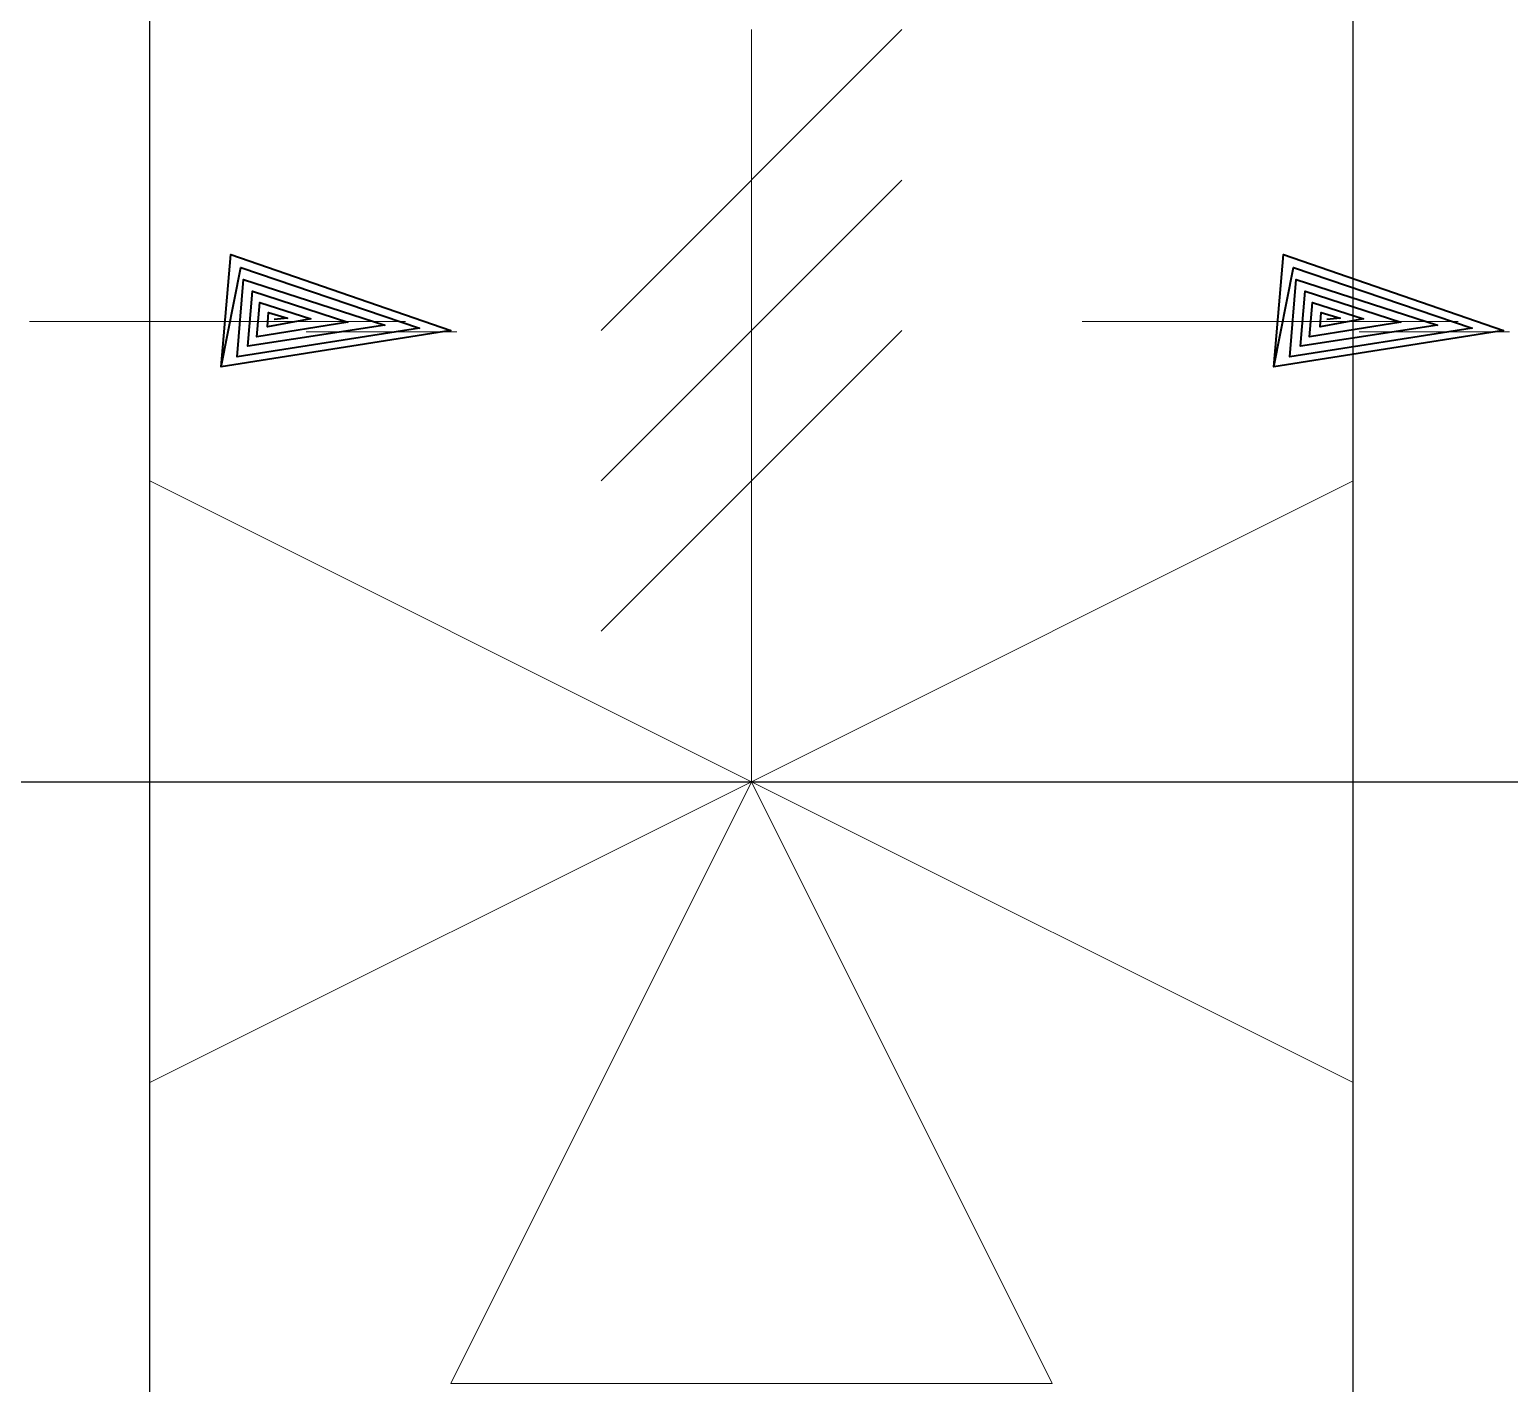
# Model space of a CAD drawing. Header units: millimetres. Extents: x 2148.19478 to 2148.20462, y 1894.67444 to 1894.68344.
import ezdxf

# ---------------------------------------------------------------- set-up
doc = ezdxf.new("R2010")
doc.units = ezdxf.units.MM
doc.header["$PDMODE"] = 2
doc.layers.add('Level 3', color=9, linetype='Continuous', lineweight=0, true_color=0xc8c8c8)
doc.layers.add('Level 7', color=9, linetype='Continuous', lineweight=0, true_color=0xc8c8c8)

# ---------------------------------------------------------------- blocks, each defined once
blk = doc.blocks.new('HALF VLAVE (OPEN)6')
at = {"layer": 'Level 7', "color": 2, "linetype": 'Continuous', "lineweight": 13}
for p, q in [((-0.004, -0.002), (-0.004, 0.002)), ((-0.004, 0.002), (0, 0)), ((0, 0), (-0.004, -0.002))]:
    blk.add_line(p, q, dxfattribs=at)
blk = doc.blocks.new('00001A5')
at = {"layer": 'Level 3', "color": 131, "linetype": 'Continuous', "lineweight": 40, "true_color": 0x50f0ff, "flags": 128}
blk.add_lwpolyline([(-0.001527, -0.0002428), (-0.0014616, 0.0005043), (0, 0), (-0.001527, -0.0002428), (-0.0013964, 0.0004183), (-0.0002069, 0.0000156), (-0.0014206, -0.0001744), (-0.0013782, 0.0003389), (-0.0004385, 0.0000359), (-0.0013493, -0.0001053), (-0.0013173, 0.0002608), (-0.0006828, 0.0000547), (-0.0012886, -0.0000429), (-0.0012686, 0.0001863), (-0.0009294, 0.0000763), (-0.0012176, 0.0000237), (-0.0012118, 0.0001186), (-0.0010845, 0.0000823), (-0.0011731, 0.0000725)], dxfattribs=at)
blk = doc.blocks.new('00001A6')
at = {"layer": 'Level 3', "color": 131, "linetype": 'Continuous', "lineweight": 40, "true_color": 0x50f0ff, "flags": 128}
blk.add_lwpolyline([(-0.001527, -0.0002428), (-0.0014616, 0.0005043), (0, 0), (-0.001527, -0.0002428), (-0.0013964, 0.0004183), (-0.0002069, 0.0000156), (-0.0014206, -0.0001744), (-0.0013782, 0.0003389), (-0.0004385, 0.0000359), (-0.0013493, -0.0001053), (-0.0013173, 0.0002608), (-0.0006828, 0.0000547), (-0.0012886, -0.0000429), (-0.0012686, 0.0001863), (-0.0009294, 0.0000763), (-0.0012176, 0.0000237), (-0.0012118, 0.0001186), (-0.0010845, 0.0000823), (-0.0011731, 0.0000725)], dxfattribs=at)
blk = doc.blocks.new('breather valve')
at = {"layer": 'Level 7', "color": 2, "linetype": 'Continuous', "lineweight": 0}
for p, q in [((-0.0010494, 0.0029792), (0.0009506, 0.0049792)), ((-0.0010494, 0.0019792), (0.0009506, 0.0039792)), ((-0.0010494, 0.0019792), (0.0009506, 0.0039792)), ((-0.0010494, 0.0009792), (0.0009506, 0.0029792))]:
    blk.add_line(p, q, dxfattribs=at)
at = {"layer": 'Level 7', "color": 2, "linetype": 'Continuous', "lineweight": 13}
for p, q in [((-0.0048494, 0.0030392), (-0.0023494, 0.0030392)), ((0.0021506, 0.0030392), (0.0046506, 0.0030392))]:
    blk.add_line(p, q, dxfattribs=at)
at = {"layer": 'Level 7', "color": 2, "linetype": 'Continuous', "lineweight": 13, "flags": 128}
for points in [[(-0.0000494, 0.0049792), (-0.0000494, -0.0000208), (0.0039506, 0.0019792), (0.0039506, -0.0020208), (-0.0000494, -0.0000208), (0.0019506, -0.0040208), (-0.0020494, -0.0040208), (-0.0000494, -0.0000208)], [(-0.0030094, 0.0029692), (-0.0020094, 0.0029692)], [(0.0039906, 0.0029692), (0.0049906, 0.0029692)]]:
    blk.add_lwpolyline(points, dxfattribs=at)
at = {"color": 9, "linetype": 'Continuous', "lineweight": 0, "true_color": 0xc8c8c8}
for name, p in [('00001A5', (-0.0020494, 0.0029792)), ('00001A6', (0.0049506, 0.0029792)), ('HALF VLAVE (OPEN)6', (-0.0000494, -0.0000208))]:
    blk.add_blockref(name, p, dxfattribs=at)

msp = doc.modelspace()

# ---------------------------------------------------------------- linework, layer by layer
for p in [(2148.1955752, 1894.6784351), (2148.2035752, 1894.6784351)]:
    msp.add_point(p)

# ---------------------------------------------------------------- block references
msp.add_blockref('breather valve', (2148.1996246, 1894.6784559))

doc.saveas('drawing.dxf')
